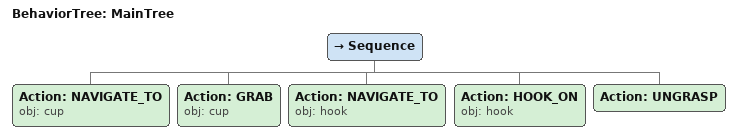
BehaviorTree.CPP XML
<root main_tree_to_execute="MainTree">
  <BehaviorTree ID="MainTree">
    <Sequence>
      <!-- Navigate to cup -->
      <Action ID="NAVIGATE_TO" obj="cup" />
      <!-- Grab cup -->
      <Action ID="GRAB" obj="cup" />
      <!-- Navigate to hook -->
      <Action ID="NAVIGATE_TO" obj="hook" />
      <!-- Hook on hook -->
      <Action ID="HOOK_ON" obj="hook" />
      <!-- Ungrasp -->
      <Action ID="UNGRASP" />
    </Sequence>
  </BehaviorTree>
</root>
